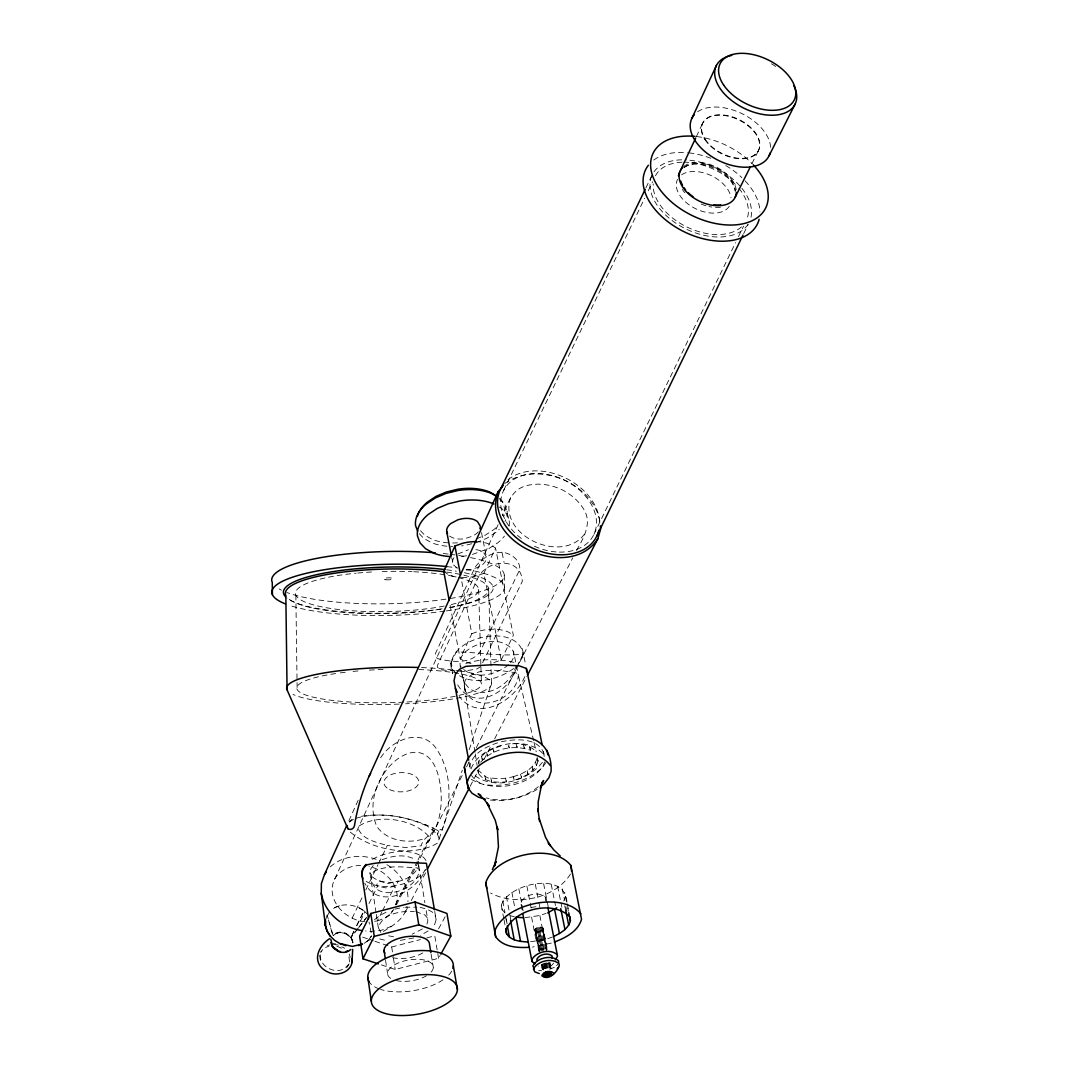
<?xml version="1.0" encoding="UTF-8"?>
<svg xmlns="http://www.w3.org/2000/svg" width="1069" height="1069" viewBox="0 0 1069 1069"><rect width="100%" height="100%" fill="white"/><g stroke="black" fill="none" stroke-linecap="round" stroke-linejoin="round"><path stroke-width="0.75" stroke-dasharray="5 3.75" d="M349.63 961.926L348.668 955.245M319.698 955.432L320.606 962.14M353.011 942.497L350.766 936.965L346.209 933.384A11.706 9.982 25.7 0 0 335.172 933.424L333.1 934.987M450.824 663.461L456.222 651.97C477.496 652.05 499.731 656.62 521.325 654.281L523.409 653.921L523.382 655.003C518.345 619.285 438.691 638.34 452.708 673.831L450.744 663.034M355.924 818.253C378.747 811.625 404.015 816.075 425.609 824.72L437.462 834.328L439.172 838.858L437.755 843C412.741 858.006 371.371 850.096 349.777 831.695M433.172 827.954L432.798 829.718L433.172 827.954L425.609 824.72M474.997 752.295L464.146 685.015L465.202 680.151C477.536 666.575 499.918 670.036 516.26 672.949L518.345 675.1L533.605 740.59M376.047 912.712L369.887 872.424L370.716 869.003L373.175 865.596M380.778 932.382L378.319 927.531C382.769 913.474 401.476 910.668 414.344 911.483M418.019 862.683L418.754 865.877C412.206 882.753 383.571 887.911 370.729 875.591L369.887 872.424M576.445 550.508C583.487 538.255 592.507 523.142 583.754 509.298C578.503 500.546 570.472 493.972 561.412 489.428C549.306 484.016 535.155 482.039 522.567 487.036C510.675 491.927 507.414 505.169 502.296 515.659M426.919 924.097L427.881 920.77L425.97 909.291M500.746 746.042C492.475 748.968 479.3 753.404 478.805 763.319M438.664 830.88L437.462 834.328L438.664 830.88L440.655 829.45L442.125 829.838C451.987 803.955 452.214 771.671 436.125 748.367C421.119 726.8 391.027 740.136 380.003 758.803M425.689 824.774L425.529 825.348C404.723 815.874 381.098 812.627 358.69 816.769M434.736 911.429L436.125 919.647L434.802 924.084L432.223 927.398M523.022 654.041L521.298 659.787L517.971 664.41L523.115 654.455M383.223 931.487C393.205 925.58 404.697 918.685 407.008 906.338M395.904 904.949C402.131 887.243 385.695 869.966 369.072 866.465M510.648 497.553C497.259 535.836 563.497 565.661 585.411 532.843M513.147 776.722C522.928 773.796 534.66 768.584 537.146 757.627L537.974 761.155C535.422 772.018 523.85 777.163 514.189 780.223L513.147 776.722C505.878 778.633 498.234 779.181 490.805 777.858C486.208 781.051 474.409 763.279 478.418 773.194C484.11 782.521 496.738 782.682 506.425 781.8L505.731 778.219M543.146 766.112L544.549 761.943M325.524 920.115L327.208 915.104L329.546 911.897L326.286 917.603M504.875 912.873L502.042 909.385L501.334 905.296C508.096 883.662 565.701 870.46 566.904 902.169M498.114 524.719L334.557 879.306C324.629 900.312 346.957 922.053 367.656 921.785M439.172 838.858L462.289 770.201M469.197 749.69L491.513 683.412L488.653 589.059M543.132 928.199L543.199 928.72C541.876 931.446 537.066 932.556 534.834 930.418L534.754 929.883C536.077 927.157 540.901 926.048 543.132 928.199L547.569 950.769M545.484 900.94L545.898 897.572C539.284 890.918 524.558 894.285 520.723 902.65L522.247 910.815M516.086 665.292C510.327 691.255 466.071 707.478 461.714 672.08M570.432 874.108C555.025 898.802 515.819 906.646 490.604 893.003M563.777 900.967L565.434 896.57L564.913 892.441M553.528 963.075C551.003 967.979 542.344 969.971 538.188 966.176M358.155 800.307L347.933 822.849L354.2 818.814M493.851 662.553L501.174 660.014L483.869 573.345L495.522 548.063L490.925 544.883A30.56 18.026 -11.1 0 0 477.683 541.702M696.387 136.538L702.827 122.815M471.055 663.528A31.362 17.558 -11.1 0 1 464.868 661.564L460.138 658.598L471.83 633.676L460.886 576.859M645.943 187.783L652.451 174.3M503.686 490.35L644.647 198.246M648.255 190.763L652.598 181.77M352.142 918.124L362.912 895.875M365.785 889.942L377.985 864.727M378.707 863.244L387.312 845.445L405.993 847.543L421.32 845.766C422.883 836.974 432.344 835.343 435.631 827.78C440.348 817.157 441.591 805.478 441.15 793.946C435.324 707.01 354.48 775.252 376.876 826.604C387.379 841.29 408.639 844.149 425.008 838.443M593.936 534.326L735.579 242.61M738.479 236.623L743.57 226.147M743.69 233.617L748.059 224.637M482.6 662.767L522.3 581.376C521.391 555.773 485.339 559.261 477.402 579.224L437.662 664.971L437.568 667.51L442.419 670.063L457.626 670.944M353.906 931.487L350.819 937.593L352.957 942.257M356.792 925.58L364.008 910.828C354.814 903.973 340.543 902.183 331.43 910.04M360.48 920.984L364.743 912.271M369.005 903.572L377.544 886.161L376.435 885.466L378.707 880.843L388.114 883.595L398.336 880.923L396.024 885.546L394.167 886.415L385.976 887.898L377.544 886.161M346.262 934.012A11.706 9.982 25.7 0 0 335.225 934.052L333.154 935.616L335.252 933.945A11.759 10.022 25.7 0 1 346.316 933.905L352.369 939.851L350.819 937.593L353.786 931.553M356.712 925.634L364.008 910.828L358.609 907.554M501.174 660.014L513.361 635.253L495.522 548.063M751.935 163.637L758.696 150.074M374.631 921.278L377.397 920.957L381.753 912.271M382.475 910.828L394.795 886.228M377.397 920.957L384.813 918.084L390.84 913.554L392.35 910.574M395.37 904.615L417.271 861.414M418.032 859.93L431.074 834.194M396.532 904.762L463.532 772.847M466.538 766.901L469.558 760.968M476.346 747.605L572.703 557.871M405.124 912.405L408.184 906.472M411.244 900.539L426.544 870.888M470.146 786.356L479.313 768.571M483.91 759.671L491.553 744.839M494.613 738.906L526.736 676.624M438.584 928.841L446.187 914.85M381.379 964.893L395.183 969.463L438.557 958.292L440.094 955.512M515.565 670.383C506.973 694.342 472.351 711.874 457.024 683.706M524.759 676.637C514.897 700.596 478.872 722.804 459.403 696.52M370.783 939.223C355.242 948.564 370.088 940.827 371.424 935.829M510.474 662.633C522.34 648.763 500.065 638.26 488.079 642.135C479.179 643.444 470.293 646.785 463.893 653.306C454.512 663.796 465.256 678.187 465.028 690.053C476.159 716.31 517.209 698.538 518.345 675.1L513.454 651.061M390.84 913.554L395.049 907.675M349.216 963.824L344.432 968.661M346.623 967.792L348.601 965.066M368.391 940.119L371.531 935.789M480.676 762.197C492.408 748.634 513.695 744.291 530.371 750.238C532.937 743.396 502.938 740.75 509.365 747.953L508.644 744.438M322.758 949.579L320.753 952.292L321.355 951.036C315.769 963.356 332.446 974.647 343.283 969.115M334.557 879.306C339.742 870.072 350.311 865.529 360.587 865.462M542.371 762.291C527.324 782.227 490.457 791.608 471.643 772.687M545.845 762.558C530.678 786.717 494.319 793.345 470.48 778.82M358.182 928.199L350.873 937.486L357.687 928.774M359.211 926.89L366.373 917.71M358.663 927.531L366.467 917.576M556.535 965.761L558.031 964.064M426.331 843.548L429.097 840.635L429.444 837.254C414.732 819.215 378.747 813.268 359.157 825.949L358.503 829.277C363.42 840.047 377.023 842.439 387.312 845.445M349.389 821.874L351.875 819.415M508.59 664.664C496.19 675.421 471.643 680.913 460.512 665.987M513.614 668.486C496.938 681.153 465.884 687.688 451.706 668.459M541.088 768.705C525.761 782.361 503.913 787.506 483.843 784.486M538.362 786.664C524.251 798.262 503.94 802.899 486.315 797.902M374.484 919.714L379.802 915.518L386.737 911.897M422.335 928.961L412.193 934.172M428.148 930.965L420.531 935.415M330.281 866.865C343.577 854.772 363.834 853.717 379.802 860.786M457.826 553.969L468.382 549.827M480.756 666.481L477.055 668.887L465.777 670.878M504.715 483.589C537.627 459.804 593.629 482.854 600.177 522.768M537.066 789.43C522.581 798.115 505.116 802.178 488.319 799.772M554.317 967.351L548.344 969.783M465.83 663.502C481.451 658.317 500.092 658.718 515.859 662.86M476.547 538.803L485.246 535.181L493.811 529.649A42.947 26.003 -11.1 0 0 498.341 525.4M476.133 542.718L486.729 538.308L495.642 532.549A44.764 27.072 -11.1 0 0 499.276 529.275M391.521 926.329L381.633 930.19L370.542 931.527L365.598 930.979M325.577 947.495L329.025 946.159M327.328 945.784L329.626 944.902M334.824 907.541L340.289 905.496M497.579 742.861C486.048 746.603 472.378 753.257 469.866 766.339L470.56 770.255C478.885 744.211 527.111 733.067 544.335 755.289C539.698 736.488 513.842 738.652 499.116 742.314M483.869 573.345L476.734 575.87A30.573 18.053 -11.1 0 1 461.527 577.581M471.83 633.676L479.286 631.071A31.335 17.532 -11.1 0 1 508.697 632.207L513.361 635.253M382.208 859.676C392.684 855.628 405.672 853.61 415.681 859.917M413.863 937.914L397.133 940.934M525.079 917.643L539.858 915.518L546.125 913.394M552.499 937.019L544.602 939.664L529.73 941.829M551.337 943.072L532.496 947.081M550.335 962.701L543.814 964.438M374.885 941.281L391.695 946.987L420.424 939.557M426.812 937.901L434.789 935.843L438.557 958.292M471.803 543.747L464.574 545.484A47.37 28.676 -11.1 0 1 461.634 545.898M472.391 554.397L488.814 548.597L497.753 542.838A44.898 26.992 -11.1 0 0 504.434 536.103M366.132 881.35C379.428 889.395 396.399 886.829 410.242 881.537A34.729 16.997 -9.4 0 0 425.422 869.578C416.442 892.481 379.027 910.441 364.729 883.154M394.835 909.118L403.494 907.354M535.997 906.739L529.449 907.634M502.002 552.299C491.045 552.419 481.397 558.673 475.05 567.305L435.551 653.293L435.551 656.366L437.248 658.491C450.797 662.018 471.977 664.758 480.342 651.141L519.801 569.51C520.162 559.809 510.942 553.074 502.002 552.299L504.074 562.361M459.242 671.038L461.661 670.757M404.937 907.26L416.923 907.127M538.669 970.518L541.689 970.705M393.539 936.725L385.495 935.268M332.553 943.539L335.586 943.86M333.461 944.435L337.43 944.862L344.619 948.203M379.669 938.943L386.443 940.6M415.841 911.59L424.807 914.97L427.159 917.656L427.881 920.77M420.13 907.367L426.932 909.118L432.063 911.897L435.19 915.478L436.125 919.647M509.619 915.532L514.376 916.774M362.672 937.139L373.362 940.773M336.815 946.118L344.004 949.459M457.452 568.16L453.523 564.98L451.679 557.604M433.333 828.141L438.45 830.96M449.555 536.077L452.468 537.707A17.331 10.423 -11.1 0 0 464.601 538.736L472.779 536.077L476.066 533.952A16.382 9.848 -11.1 0 0 478.484 531.467M499.236 507.067L501.869 508.617L507.094 514.59L509.298 521.485A44.898 26.992 -11.1 0 1 509.125 525.868M386.925 864.701C399.699 872.117 409.24 886.575 407.93 901.688M480.489 783.403L474.903 779.916L471.509 775.426M529.756 746.843L534.006 749.65L535.663 752.041M443.742 571.461L448.405 574.561A30.573 18.053 -11.1 0 0 457.198 577.153M364.008 910.828L367.308 914.022M348.775 935.562L350.819 937.593M419.262 533.672L423.645 538.322L431.635 542.745A47.37 28.676 -11.1 0 0 452.802 546.433M420.505 530.705L424.714 535.168L432.37 539.431A45.446 27.54 -11.1 0 0 449.541 542.918M499.691 498.234L504.915 504.234L509.298 521.485M499.664 498.982L502.671 502.443L504.809 509.085A42.947 26.003 -11.1 0 1 503.94 516.153M520.991 904.28L522.086 905.67M466.284 570.031A17.492 10.329 -11.1 0 0 470.667 569.67L478.925 567.011L482.239 564.886A16.543 9.768 -11.1 0 0 486.435 557.109L483.642 552.486L480.729 550.856A17.492 10.316 -11.1 0 0 474.262 549.506M516.127 744.037L517.182 747.525L516.447 744.024M523.289 744.772L524.358 748.313L523.823 744.879M520.483 774.17L521.538 777.631L521.031 773.929M349.282 953.989L350.271 957.33M333.127 935.535L327.141 915.104L332.753 935.482M505.423 778.232L506.425 781.8M371.157 932.769L369.032 922.053M493.036 748.834L493.931 752.229L493.597 748.594M490.805 777.858L491.673 781.519L491.339 777.965M533.979 742.193L536.21 751.774M486.636 752.376L487.424 755.783L486.809 752.242M537.132 757.467L537.974 761.155L537.413 756.892M535.676 762.13L536.491 765.658L535.729 761.956M529.569 746.723L530.371 750.238M532.282 766.553L533.07 770.108L532.402 766.393M527.191 770.629L527.966 774.183L527.391 770.468M481.611 756.571L482.333 759.952L481.745 756.398M484.885 775.987L485.673 779.689L485.072 776.094M522.3 648.562L525.734 665.212M567.238 903.799L568.895 911.897M565.434 896.57L566.423 901.421M567.746 907.902L568.414 911.135M562.241 888.874L564.566 900.245M565.889 906.739L567.211 913.247M564.766 905.817L565.755 910.668M513.454 776.655L514.189 780.223M557.577 886.107L561.866 907.274M481.504 532.643L486.435 557.109M551.23 884.344L555.492 905.55M543.627 883.729L546.887 900.058M547.208 901.688L548.183 906.592M545.898 897.572L547.515 905.737M535.315 884.29L538.522 900.632M538.843 902.263L539.818 907.167M550.107 963.677L551.444 970.652M542.771 927.745L547.208 950.328L542.999 929.295M549.747 963.236L551.016 969.677M549.653 963.142L550.909 969.596M539.858 915.518L546.593 949.98M549.119 962.888L550.388 969.342M542.504 929.87L546.62 950.822M549.159 963.703L550.428 970.158M541.315 927.17L545.751 949.766M548.277 962.675L549.867 970.746M540.326 927.104L544.655 950.194M547.181 963.075L548.865 970.679M539.23 927.17L543.653 949.78M546.179 962.701L547.769 970.772M539.832 931.206L543.613 950.541M546.125 963.436L547.395 969.877M538.135 927.398L542.544 950.007M545.07 962.915L546.326 969.383M538.723 931.433L542.504 950.769M545.016 963.65L546.286 970.104M537.079 927.758L541.489 950.354M544.014 963.276L545.27 969.73M537.64 931.5L541.408 950.849M543.934 963.744L545.19 970.184M536.17 928.213L540.567 950.809M542.932 963.677L544.348 970.184M535.449 928.747L539.845 951.343M542.357 964.251L543.613 970.719M526.857 886.001L531.306 908.891M535.81 931.219L539.898 952.172M542.397 965.08L543.346 969.917M534.954 929.322L539.351 951.904L535.195 930.872M542.811 969.663L541.863 964.826L542.718 969.57M534.754 929.883L538.91 951.383M541.422 964.291L542.664 970.746M531.6 917.189L536.291 941.348M518.853 888.727L523.262 911.63M511.877 892.294L514.991 908.637M506.412 896.45L509.793 914.409M510.1 916.039L511.022 920.93M450.116 605.348L460.138 658.598M502.818 900.886L504.956 912.298M506.171 918.805L507.401 925.326M505.477 916.106L506.693 922.6M501.334 905.296L503.86 919.126M504.06 919.941L505.584 928.079M450.984 660.883L452.802 670.691M468.984 761.783L470.494 769.934M464.146 685.015L465.028 690.053M477.937 770.375L478.418 773.194L477.963 769.76M418.754 865.877L424.887 902.744M431.154 954.296L433.319 967.378M478.444 760.887L479.019 764.455M475.264 753.939L477.121 765.417M391.695 946.987L393.192 956.621M393.445 958.225L395.183 969.463M385.562 960.323L387.579 973.458M376.301 914.356L378.319 927.531M352.262 939.945L352.717 942.978M543.546 751.44L544.215 756.718M504.261 575.202L504.648 587.429M478.645 589.366L480.89 665.519M480.943 667.176L481.424 683.732M295.846 595.099L297.155 689.518M452.628 562.508A16.543 9.768 -11.1 0 1 454.272 557.176M390.706 978.349A23.13 10.503 -9.6 0 1 395.73 964.171A23.13 10.503 -9.6 0 1 425.208 960.243A23.13 10.503 -9.6 0 1 430.166 973.084M426.518 975.743A23.13 10.503 -9.6 0 1 394.354 980.046M748.086 224.236A53.998 33.954 25.9 0 1 684.761 228.392A53.998 33.954 25.9 0 1 651.823 175.637M654.001 171.775A53.998 33.954 25.9 0 1 686.632 159.936M689.799 160.216A53.998 33.954 25.9 0 1 740.911 187.102M741.899 188.318A53.998 33.954 25.9 0 1 750.558 218.878M729.232 206.357A29.184 18.293 25.9 0 1 694.543 208.161A29.184 18.293 25.9 0 1 677.559 179.392M681.594 174.835A29.184 18.293 25.9 0 1 710.912 175.463A29.184 18.293 25.9 0 1 731.022 197.698M464.414 572.73A104.922 23.05 -1.2 0 1 448.686 607.753M442.112 608.822A104.922 23.05 -1.2 0 1 286.706 597.852M446.588 569.777A104.922 23.05 -1.2 0 1 456.329 571.207M451.706 971.133A43.268 19.643 -9.6 0 1 448.405 975.409M443.007 979.819A43.268 19.643 -9.6 0 1 380.604 989.413M379.067 988.878A43.268 19.643 -9.6 0 1 369.366 982.117M458.414 577.487A91.613 20.084 -1.2 0 1 450.61 604.707M444.223 606.056A91.613 20.084 -1.2 0 1 307.084 602.849A91.613 20.084 -1.2 0 1 356.164 573.184M357.821 573.037A91.613 20.084 -1.2 0 1 372.306 571.955M382.181 571.527A91.613 20.084 -1.2 0 1 412.046 571.674M413.743 571.755A91.613 20.084 -1.2 0 1 456.837 577.1M446.642 572.089A101.662 22.289 -1.2 0 1 448.833 607.793M440.722 609.196A101.662 22.289 -1.2 0 1 287.387 597.678M459.857 670.918A102.477 18.534 -1.3 0 1 486.943 689.198A102.477 18.534 -1.3 0 1 405.619 703.79M399.218 704.083A102.477 18.534 -1.3 0 1 292.973 694.396M421.52 667.564A102.477 18.534 -1.3 0 1 458.441 670.704M422.789 952.92A22.997 10.623 -9.6 0 1 390.8 957.143M418.821 669.541A92.348 16.69 -1.3 0 1 481.184 685.229A92.348 16.69 -1.3 0 1 405.512 702.079M403.855 702.159A92.348 16.69 -1.3 0 1 303.289 694.035A92.348 16.69 -1.3 0 1 337.336 673.31M340.316 672.895A92.348 16.69 -1.3 0 1 346.53 672.12M353.024 671.412A92.348 16.69 -1.3 0 1 359.692 670.811M369.339 670.116A92.348 16.69 -1.3 0 1 384.265 669.435M425.93 860.532A34.742 17.01 -9.4 0 0 422.816 856.83C409.467 848.358 392.109 851.084 378.105 856.483A34.716 16.984 -9.5 0 0 371.29 860.131M470.48 557.577A116.307 26.137 -1.2 0 1 449.087 598.667M445.973 599.134A116.307 26.137 -1.2 0 1 286.759 592.453M281.401 590.141A116.307 26.137 -1.2 0 1 279.156 588.939M443.194 553.528A116.307 26.137 -1.2 0 1 448.325 554.089M449.996 554.29A116.307 26.137 -1.2 0 1 465.777 556.668M741.445 226.909A50.617 31.829 25.9 0 1 686.779 226.949A50.617 31.829 25.9 0 1 653.239 183.881M655.484 175.784A50.617 31.829 25.9 0 1 682.116 162.207M683.746 162.181A50.617 31.829 25.9 0 1 737.757 186.981M738.853 188.264A50.617 31.829 25.9 0 1 746.469 220.161M683.572 166.63A30.453 19.015 25.9 0 1 714.292 166.136A30.453 19.015 25.9 0 1 736.194 189.694M684.427 167.432A29.277 18.293 25.9 0 1 714.854 167.352A29.277 18.293 25.9 0 1 735.165 190.91M508.002 479.821A53.544 38.738 25.9 0 1 565.595 478.043A53.544 38.738 25.9 0 1 599.602 524.451M521.365 538.495A50.19 36.306 25.9 0 1 517.49 477.429A50.19 36.306 25.9 0 1 591.718 505.129A50.19 36.306 25.9 0 1 557.657 552.032M556.107 551.938A50.19 36.306 25.9 0 1 532.643 545.404M653.76 160.043A62.149 39.045 25.9 0 1 687.354 152.707M688.971 152.867A62.149 39.045 25.9 0 1 711.419 158.533M725.757 165.535A62.149 39.045 25.9 0 1 741.899 177.641M745.146 180.902A62.149 39.045 25.9 0 1 759.965 211.849M720.453 207.279A30.426 19.028 25.9 0 1 708.947 206.531M705.941 205.756A30.426 19.028 25.9 0 1 698.511 202.869M684.882 192.754A30.426 19.028 25.9 0 1 682.276 189.427M683.799 167.566A30.426 19.028 25.9 0 1 714.359 168.274A30.426 19.028 25.9 0 1 735.338 191.418M457.505 542.811A45.446 27.54 -11.1 0 1 452.695 542.985M696.641 136.551A62.59 39.018 25.9 0 1 752.068 163.584M697.576 111.804A42.894 26.177 25.9 0 1 742.955 114.129A42.894 26.177 25.9 0 1 770.655 148.912M507.134 511.142A44.764 27.072 -11.1 0 1 504.996 521.458M771.457 63.806A43.842 26.07 26 0 1 776.869 67.24M466.137 569.323A116.427 25.589 -1.2 0 1 446.281 610.907M444.704 611.134A116.427 25.589 -1.2 0 1 288.43 605.014M446.962 566.623A116.427 25.589 -1.2 0 1 456.917 567.853M466.592 555.773A47.517 28.582 -11.1 0 1 459.176 556.602M371.518 874.215C368.899 905.323 419.061 892.602 419.128 869.351L417.004 867.948C402.839 866.919 387.165 864.955 374.056 871.342L371.518 874.215M389.584 789.55A17.438 9.608 -1.5 0 0 418.353 784.005A17.438 9.608 -1.5 0 0 396.064 773.181A17.438 9.608 -1.5 0 0 389.584 789.55M705.152 139.17A31.081 18.975 25.9 0 0 755.636 154.056A31.081 18.975 25.9 0 0 731.29 116.534A31.081 18.975 25.9 0 0 705.152 139.17M704.952 139.585A31.081 18.975 25.9 0 0 755.436 154.47A31.081 18.975 25.9 0 0 731.089 116.949A31.081 18.975 25.9 0 0 704.952 139.585M385.896 579.745A4.517 1.016 -1.2 0 0 392.777 578.77A4.517 1.016 -1.2 0 0 386.123 577.982A4.517 1.016 -1.2 0 0 385.896 579.745"/><path stroke-width="1.5" d="M347.278 825.482C346.303 830.934 353.612 830.573 354.454 825.682C357.193 808.698 362.07 792.022 369.072 776.268L498.181 491.66L502.844 485.901M329.773 938.542C316.812 946.947 311.213 964.278 327.809 971.962C337.644 977.467 353.772 971.28 352.008 958.559M330.882 942.591L332.726 946.96L337.55 950.568M330.855 939.41L332.726 946.96L337.59 950.488M330.054 935.936L326.94 930.899L325.364 925.5L325.51 921.465M346.062 945.704L339.982 943.633L334.544 940.306L330.134 935.976L327.034 930.925L325.457 925.513L321.248 893.39L321.381 883.609L324.468 874.576L346.597 825.803M325.364 925.5L325.444 920.115M351.995 962.501L352.676 949.406M368.538 918.752L361.83 874.188L362.992 868.709A34.716 16.984 -9.5 0 1 366.066 864.393M541.809 783.524L538.175 801.924L538.241 811.665M527.498 675.154L597.865 538.723L600.631 528.888L600.404 525.828M465.403 772.981L464.334 767.114C470.507 744.532 498.488 737.757 519.146 737.249C540.339 735.886 552.165 750.999 551.069 771.457L548.958 777.684L544.174 783.804L540.62 786.61M486.756 888.259L485.754 882.7C494.907 854.973 552.339 841.864 570.886 865.489L581.536 919.313C578.022 931.513 565.394 937.887 554.357 942.056M498.181 491.66C479.206 542.517 569.55 582.752 597.865 538.723M551.951 958.078L552.205 956.1C548.09 952.265 539.364 954.27 536.879 959.2L537.026 960.149M553.889 936.324C560.771 933.157 568.347 928.68 570.392 920.85L569.884 916.761C553.074 900.045 515.699 908.597 505.891 929.696L506.586 933.745C511.116 940.84 520.443 941.642 528.099 941.949M553.354 974.42L553.542 972.937C550.428 970.091 543.88 971.587 541.97 975.289L542.077 975.997C549.145 981.075 557.51 971.788 559.287 965.387L559.074 963.81C552.192 957.436 537.64 960.777 533.458 968.982L534.821 971.895L539.257 973.538M476.186 541.649A30.56 18.026 -11.1 0 0 462.196 543.413L454.94 546.018L443.742 571.461L449.207 600.511M540.286 788.027L543.627 780.504L541.595 783.109M492.381 869.591L495.963 861.587L494.546 865.984L498.461 846.915L497.272 827.085L497.74 829.932L495.281 820.337L486.996 803.073L489.375 806.213L484.123 799.385L478.124 793.746L480.796 795.389M692.017 118.058L716.43 65.436M680.418 170.559L695.692 138.021M500.68 488.894L645.222 189.28M596.943 535.783L742.968 235.113M440.856 954.123L450.824 936.097L446.936 913.447L415.039 901.969L370.796 913.487L359.612 936.11L362.966 958.799L378.306 963.877M735.165 197.257L750.478 166.564M362.966 958.799L374.257 936.377L370.796 913.487M769.105 155.66L795.229 103.893M427.306 869.404L469.371 787.84M369.072 776.268L370.649 773.488M324.468 874.576L326.406 872.01M555.346 959.748L557.483 956.341L557.27 954.751L547.849 907.367M551.377 974.995C550.869 965.36 534.433 981.623 551.377 974.995L550.735 971.774M557.136 968.781L558.633 967.084M350.779 949.472L348.721 951.063A11.706 9.982 25.7 0 1 337.63 951.116L333.007 946.88M547.702 912.859L556.775 907.768M346.115 951.504L347.572 950.929M358.436 945.651L362.511 944.047L352.356 946.399L339.942 943.566M337.63 951.116L340.383 951.544M374.257 936.377L418.781 924.832L450.824 936.097M529.355 947.308C517.623 947.989 502.951 947.294 495.655 936.671L485.754 882.7M333.06 947.522L335.065 948.925M523.449 917.763L515.953 917.202L520.563 941.428M362.311 930.618C342.949 927.945 324.709 913.167 321.248 893.39M485.299 799.198L478.337 797.113L472.03 793.238L468.195 788.214L464.334 767.114M542.197 744.933L526.402 668.446L519.066 665.813L493.985 664.637L465.977 666.321L459.483 669.341L455.407 674.272L454.031 680.779L468.69 760.153M534.968 963.864L531.974 961.485L522.861 914.089M496.404 495.936L490.096 492.208A45.392 27.487 -11.1 0 0 457.799 489.241L446.374 491.994L435.978 496.404L427.333 502.149A42.96 26.03 -11 0 0 417.525 515.953M497.072 496.671L491.807 493.571A47.317 28.609 -11.1 0 0 458.133 490.484L446.214 493.343L435.364 497.954L426.357 503.94A44.791 27.099 -11 0 0 415.587 525.694L417.645 531.146M560.196 855.895L553.782 849.895L548.183 842.76L550.468 845.873L545.564 837.388L539.19 818.613M333.354 947.522L335.118 949.566M534.233 968.875L532.883 965.948C537.039 957.744 551.604 954.403 558.472 960.777L558.686 962.367M557.27 954.751C550.428 948.337 535.85 951.677 531.721 959.909L531.974 961.485M580.908 913.808C561.826 890.838 504.555 903.893 494.666 931.246L495.655 936.671M550.348 765.564C531.908 740.617 475.718 753.511 467.14 782.388L468.195 788.214M455.394 688.383L457.318 692.311M331.564 944.515L332.726 946.96M445.025 571.875A101.662 22.289 -1.2 0 0 335.719 573.078A101.662 22.289 -1.2 0 0 285.837 595.42L287.067 689.826L347.973 828.849M479.901 528.794A16.382 9.848 -11.1 0 0 480.195 526.122L477.402 521.458L474.502 519.788A17.331 10.409 -11.1 0 0 462.276 518.719L457.946 519.761L450.717 523.569A16.396 9.862 -11.1 0 0 446.682 531.453L447.577 533.952M361.83 874.188L362.912 878.918M568.735 912.752L570.392 920.85M565.755 910.668L568.708 925.206M560.731 908.57L564.966 929.536M554.584 909.385L559.434 933.571M550 972.296L550.642 975.516M549.078 972.75L549.707 975.97M547.702 971.494L548.651 976.318M546.593 971.708L547.542 976.545M545.497 971.801L546.446 976.625M544.816 973.338L545.444 976.572M543.974 973.137L544.602 976.358M454.94 546.018L460.565 575.229M446.682 531.453L451.372 555.974M510.541 920.382L514.189 939.798M507.307 925.834L509.432 937.179M505.677 928.867L506.586 933.745M453.336 965.815L457.412 989.587A43.548 19.402 -9.7 0 1 392.176 1014.909A43.548 19.402 -9.7 0 1 393.512 980.741A43.548 19.402 -9.7 0 1 457.412 989.587M434.455 909.786L426.397 863.284C406.554 862.683 385.521 860.051 366.173 865.075L362.752 869.217A34.716 16.984 -9.5 0 0 361.723 873.507M430.887 952.653L429.524 944.475A22.997 10.623 -9.6 0 0 403.828 937.125A22.997 10.623 -9.6 0 0 384.867 953.147M415.039 901.969L418.781 924.832M384.052 950.475L385.308 958.679M367.776 977.2L371.317 1001.159M537.841 808.685L539.578 821.473M547.194 750.371L547.742 754.821M570.886 865.489L571.541 871.115M526.402 668.446L526.67 671.666M272.421 594.711L272.274 582.471A116.307 26.137 -1.2 0 1 435.31 552.807M598.827 530.291A53.544 38.738 25.9 0 1 532.442 548.063A53.544 38.738 25.9 0 1 502.964 485.192M369.366 982.117A43.268 19.643 -9.6 0 1 407.823 951.757A43.268 19.643 -9.6 0 1 452.882 968.461M759.137 219.332A62.149 39.045 25.9 0 1 684.347 231.879A62.149 39.045 25.9 0 1 648.348 165.281M285.49 596.702A104.922 23.05 -1.2 0 1 329.038 572.249A104.922 23.05 -1.2 0 1 444.878 569.563M736.341 192.367A30.453 19.015 25.9 0 1 700.248 201.547A30.453 19.015 25.9 0 1 682.623 167.499M720.72 204.86A29.277 18.293 25.9 0 1 713.958 204.834M693.019 196.683A29.277 18.293 25.9 0 1 688.463 192.914M685.603 189.828A29.277 18.293 25.9 0 1 683.986 187.676M682.503 185.244A29.277 18.293 25.9 0 1 680.806 181.129M287.067 689.826A102.477 18.534 -1.3 0 1 418.179 667.457M753.204 164.76A62.59 39.018 25.9 0 1 741.124 224.156A62.59 39.018 25.9 0 1 655.431 182.345A62.59 39.018 25.9 0 1 695.01 136.378M678.441 175.877A30.426 19.028 25.9 0 1 679.603 172.309M770.054 153.094A42.894 26.177 25.9 0 1 717.9 160.136A42.894 26.177 25.9 0 1 694.369 114.65M793.799 85.667A43.842 26.07 26 0 1 773.956 115.185A43.842 26.07 26 0 1 720.546 89.115A43.842 26.07 26 0 1 731.731 55.374M285.476 603.918A116.427 25.589 -1.2 0 1 307.591 573.011A116.427 25.589 -1.2 0 1 446.962 566.623M493.958 503.98A47.464 28.529 -11.1 0 0 460.191 500.933L448.245 503.806L437.355 508.403L428.308 514.389A44.925 27.019 -11 0 0 417.485 536.103L420.064 542.892L425.556 548.678L433.56 553.087A47.517 28.582 -11.1 0 0 449.849 556.575M723.553 84.892A41.263 24.507 26 0 0 790.445 104.815A41.263 24.507 26 0 0 757.614 55.762A41.263 24.507 26 0 0 723.553 84.892"/></g></svg>
